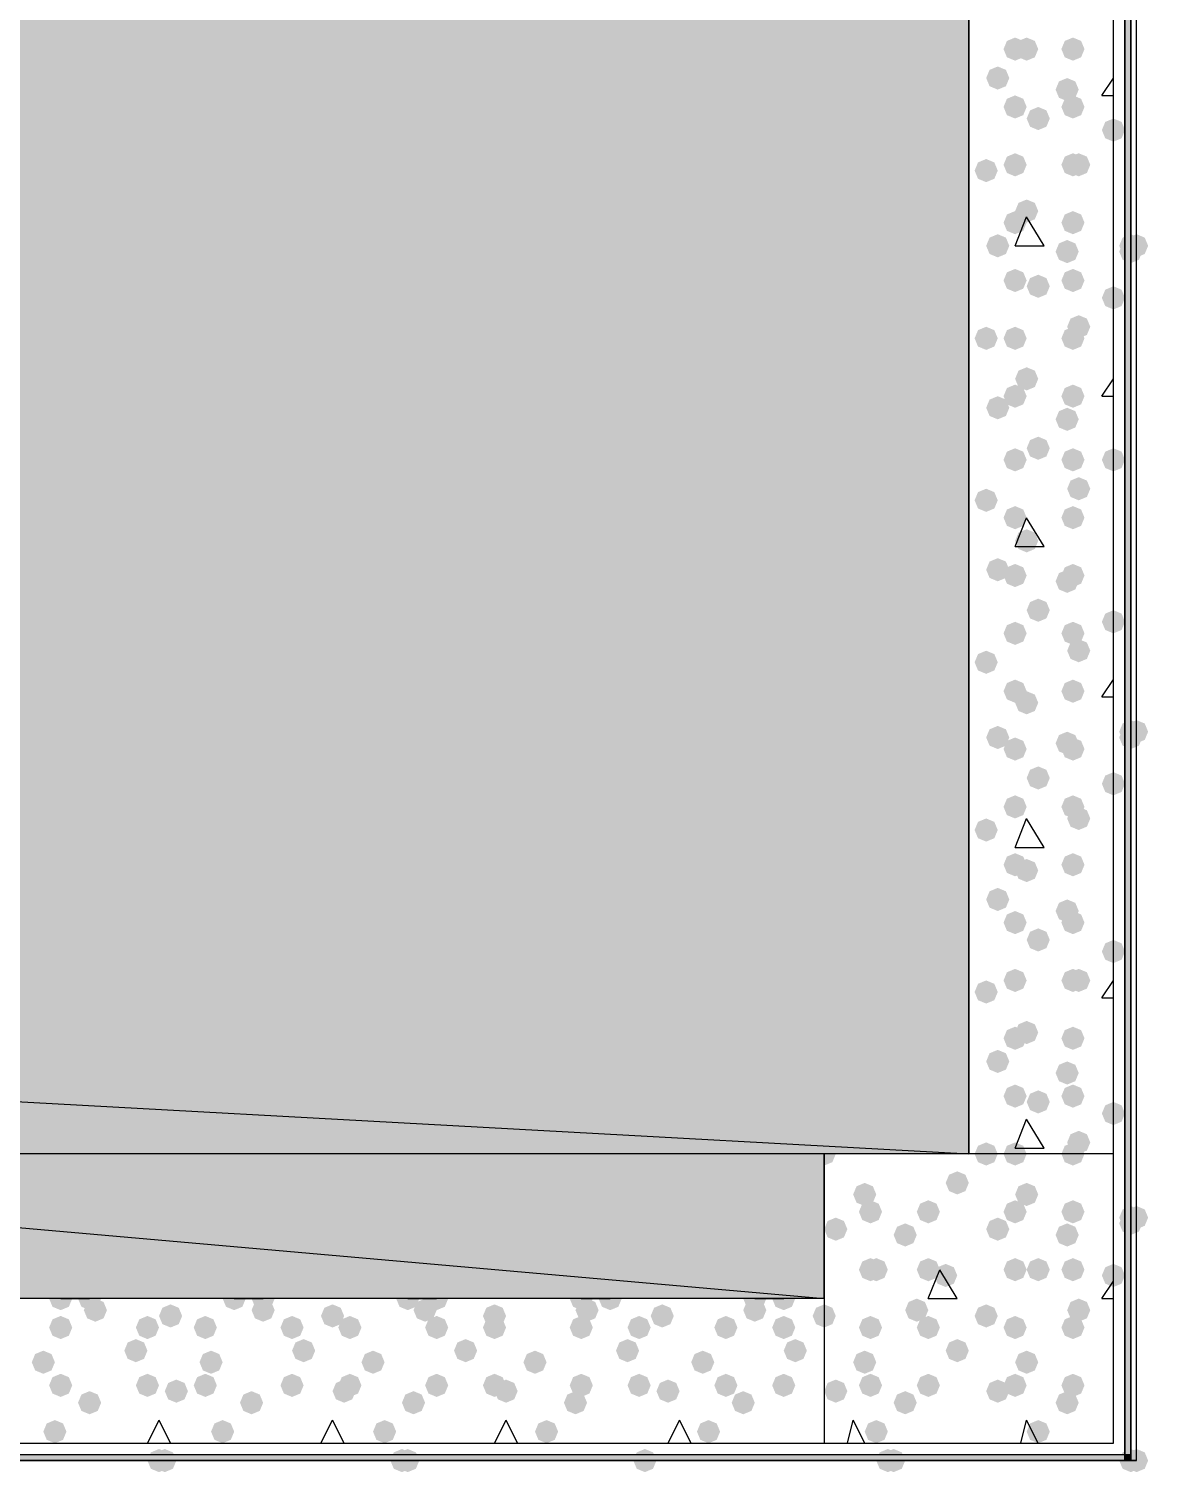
# Model space of a CAD drawing. Header units: millimetres. Extents: x 0 to 420, y 0 to 297.
# Drawn here: x 372.64 to 380.83, y 84.33 to 94.89 of the extents above; entities that cross this region are included whole.
import ezdxf

# ---------------------------------------------------------------- set-up
doc = ezdxf.new("R2010")
doc.units = ezdxf.units.MM
doc.layers.get('0').update_dxf_attribs({"linetype": 'CONTINUOUS'})

msp = doc.modelspace()

# ---------------------------------------------------------------- hatches: boundary and pattern name
at = {"true_color": 0x000007}
h = msp.add_hatch(color=0, dxfattribs=at)
h.paths.add_polyline_path([(380.703667, 228.049667), (380.661333, 228.049667), (380.703667, 84.455)], flags=0)
h.paths.add_polyline_path([(380.661333, 228.049667), (380.703667, 84.455), (380.661333, 84.455)], flags=0)
at = {"true_color": 0x000008}
h = msp.add_hatch(color=0, dxfattribs=at)
h.paths.add_polyline_path([(379.518333, 105.748667), (33.401, 105.748667), (379.518333, 86.656333)], flags=0)
h.paths.add_polyline_path([(33.401, 105.748667), (379.518333, 86.656333), (33.401, 86.656333)], flags=0)
for points in [[(379.941667, 94.742), (379.916796, 94.682204), (379.857, 94.657333), (379.797204, 94.682204), (379.772333, 94.742), (379.797204, 94.801796), (379.857, 94.826667), (379.916796, 94.801796)], [(380.026333, 94.742), (380.001463, 94.682204), (379.941667, 94.657333), (379.881871, 94.682204), (379.857, 94.742), (379.881871, 94.801796), (379.941667, 94.826667), (380.001462, 94.801796)], [(380.365, 94.742), (380.340129, 94.682204), (380.280333, 94.657333), (380.220537, 94.682204), (380.195667, 94.742), (380.220537, 94.801796), (380.280333, 94.826667), (380.340129, 94.801796)], [(379.814667, 94.530333), (379.789796, 94.470538), (379.73, 94.445667), (379.670204, 94.470538), (379.645333, 94.530333), (379.670204, 94.590129), (379.73, 94.615), (379.789796, 94.590129)], [(380.322667, 94.445667), (380.297796, 94.385871), (380.238, 94.361), (380.178204, 94.385871), (380.153333, 94.445667), (380.178204, 94.505462), (380.238, 94.530333), (380.297796, 94.505463)], [(379.941667, 94.318667), (379.916796, 94.258871), (379.857, 94.234), (379.797204, 94.258871), (379.772333, 94.318667), (379.797204, 94.378462), (379.857, 94.403333), (379.916796, 94.378463)], [(380.365, 94.318667), (380.340129, 94.258871), (380.280333, 94.234), (380.220537, 94.258871), (380.195667, 94.318667), (380.220537, 94.378462), (380.280333, 94.403333), (380.340129, 94.378463)], [(380.111, 94.234), (380.086129, 94.174204), (380.026333, 94.149333), (379.966537, 94.174204), (379.941667, 94.234), (379.966537, 94.293796), (380.026333, 94.318667), (380.086129, 94.293796)], [(380.661333, 94.149333), (380.636462, 94.089537), (380.576667, 94.064667), (380.516871, 94.089537), (380.492, 94.149333), (380.516871, 94.209129), (380.576667, 94.234), (380.636462, 94.209129)], [(379.73, 93.853), (379.705129, 93.793204), (379.645333, 93.768333), (379.585537, 93.793204), (379.560667, 93.853), (379.585537, 93.912796), (379.645333, 93.937667), (379.705129, 93.912796)], [(379.941667, 93.895333), (379.916796, 93.835538), (379.857, 93.810667), (379.797204, 93.835538), (379.772333, 93.895333), (379.797204, 93.955129), (379.857, 93.98), (379.916796, 93.955129)], [(380.365, 93.895333), (380.340129, 93.835538), (380.280333, 93.810667), (380.220537, 93.835538), (380.195667, 93.895333), (380.220537, 93.955129), (380.280333, 93.98), (380.340129, 93.955129)], [(380.407333, 93.895333), (380.382462, 93.835538), (380.322667, 93.810667), (380.262871, 93.835538), (380.238, 93.895333), (380.262871, 93.955129), (380.322667, 93.98), (380.382462, 93.955129)], [(380.026333, 93.556667), (380.001463, 93.496871), (379.941667, 93.472), (379.881871, 93.496871), (379.857, 93.556667), (379.881871, 93.616462), (379.941667, 93.641333), (380.001462, 93.616463)], [(379.941667, 93.472), (379.916796, 93.412204), (379.857, 93.387333), (379.797204, 93.412204), (379.772333, 93.472), (379.797204, 93.531796), (379.857, 93.556667), (379.916796, 93.531796)], [(380.365, 93.472), (380.340129, 93.412204), (380.280333, 93.387333), (380.220537, 93.412204), (380.195667, 93.472), (380.220537, 93.531796), (380.280333, 93.556667), (380.340129, 93.531796)], [(379.814667, 93.302667), (379.789796, 93.242871), (379.73, 93.218), (379.670204, 93.242871), (379.645333, 93.302667), (379.670204, 93.362462), (379.73, 93.387333), (379.789796, 93.362463)], [(380.322667, 93.260333), (380.297796, 93.200537), (380.238, 93.175667), (380.178204, 93.200537), (380.153333, 93.260333), (380.178204, 93.320129), (380.238, 93.345), (380.297796, 93.320129)], [(379.941667, 93.048667), (379.916796, 92.988871), (379.857, 92.964), (379.797204, 92.988871), (379.772333, 93.048667), (379.797204, 93.108462), (379.857, 93.133333), (379.916796, 93.108463)], [(380.111, 93.006333), (380.086129, 92.946537), (380.026333, 92.921667), (379.966537, 92.946537), (379.941667, 93.006333), (379.966537, 93.066129), (380.026333, 93.091), (380.086129, 93.066129)], [(380.365, 93.048667), (380.340129, 92.988871), (380.280333, 92.964), (380.220537, 92.988871), (380.195667, 93.048667), (380.220537, 93.108462), (380.280333, 93.133333), (380.340129, 93.108463)], [(380.661333, 92.921667), (380.636462, 92.861871), (380.576667, 92.837), (380.516871, 92.861871), (380.492, 92.921667), (380.516871, 92.981462), (380.576667, 93.006333), (380.636462, 92.981463)], [(380.407333, 92.71), (380.382462, 92.650204), (380.322667, 92.625333), (380.262871, 92.650204), (380.238, 92.71), (380.262871, 92.769796), (380.322667, 92.794667), (380.382462, 92.769796)], [(379.73, 92.625333), (379.705129, 92.565538), (379.645333, 92.540667), (379.585537, 92.565538), (379.560667, 92.625333), (379.585537, 92.685129), (379.645333, 92.71), (379.705129, 92.685129)], [(379.941667, 92.625333), (379.916796, 92.565538), (379.857, 92.540667), (379.797204, 92.565538), (379.772333, 92.625333), (379.797204, 92.685129), (379.857, 92.71), (379.916796, 92.685129)], [(380.365, 92.625333), (380.340129, 92.565538), (380.280333, 92.540667), (380.220537, 92.565538), (380.195667, 92.625333), (380.220537, 92.685129), (380.280333, 92.71), (380.340129, 92.685129)], [(380.026333, 92.329), (380.001463, 92.269204), (379.941667, 92.244333), (379.881871, 92.269204), (379.857, 92.329), (379.881871, 92.388796), (379.941667, 92.413667), (380.001462, 92.388796)], [(379.941667, 92.202), (379.916796, 92.142204), (379.857, 92.117333), (379.797204, 92.142204), (379.772333, 92.202), (379.797204, 92.261796), (379.857, 92.286667), (379.916796, 92.261796)], [(380.365, 92.202), (380.340129, 92.142204), (380.280333, 92.117333), (380.220537, 92.142204), (380.195667, 92.202), (380.220537, 92.261796), (380.280333, 92.286667), (380.340129, 92.261796)], [(379.814667, 92.117333), (379.789796, 92.057537), (379.73, 92.032667), (379.670204, 92.057537), (379.645333, 92.117333), (379.670204, 92.177129), (379.73, 92.202), (379.789796, 92.177129)], [(380.322667, 92.032667), (380.297796, 91.972871), (380.238, 91.948), (380.178204, 91.972871), (380.153333, 92.032667), (380.178204, 92.092462), (380.238, 92.117333), (380.297796, 92.092463)], [(380.111, 91.821), (380.086129, 91.761204), (380.026333, 91.736333), (379.966537, 91.761204), (379.941667, 91.821), (379.966537, 91.880796), (380.026333, 91.905667), (380.086129, 91.880796)], [(379.941667, 91.736333), (379.916796, 91.676537), (379.857, 91.651667), (379.797204, 91.676537), (379.772333, 91.736333), (379.797204, 91.796129), (379.857, 91.821), (379.916796, 91.796129)], [(380.365, 91.736333), (380.340129, 91.676537), (380.280333, 91.651667), (380.220537, 91.676537), (380.195667, 91.736333), (380.220537, 91.796129), (380.280333, 91.821), (380.340129, 91.796129)], [(380.661333, 91.736333), (380.636462, 91.676537), (380.576667, 91.651667), (380.516871, 91.676537), (380.492, 91.736333), (380.516871, 91.796129), (380.576667, 91.821), (380.636462, 91.796129)], [(380.407333, 91.524667), (380.382462, 91.464871), (380.322667, 91.44), (380.262871, 91.464871), (380.238, 91.524667), (380.262871, 91.584462), (380.322667, 91.609333), (380.382462, 91.584463)], [(379.73, 91.44), (379.705129, 91.380204), (379.645333, 91.355333), (379.585537, 91.380204), (379.560667, 91.44), (379.585537, 91.499796), (379.645333, 91.524667), (379.705129, 91.499796)], [(379.941667, 91.313), (379.916796, 91.253204), (379.857, 91.228333), (379.797204, 91.253204), (379.772333, 91.313), (379.797204, 91.372796), (379.857, 91.397667), (379.916796, 91.372796)], [(380.365, 91.313), (380.340129, 91.253204), (380.280333, 91.228333), (380.220537, 91.253204), (380.195667, 91.313), (380.220537, 91.372796), (380.280333, 91.397667), (380.340129, 91.372796)], [(380.026333, 91.143667), (380.001463, 91.083871), (379.941667, 91.059), (379.881871, 91.083871), (379.857, 91.143667), (379.881871, 91.203462), (379.941667, 91.228333), (380.001462, 91.203463)], [(379.814667, 90.932), (379.789796, 90.872204), (379.73, 90.847333), (379.670204, 90.872204), (379.645333, 90.932), (379.670204, 90.991796), (379.73, 91.016667), (379.789796, 90.991796)], [(379.941667, 90.889667), (379.916796, 90.829871), (379.857, 90.805), (379.797204, 90.829871), (379.772333, 90.889667), (379.797204, 90.949462), (379.857, 90.974333), (379.916796, 90.949463)], [(380.365, 90.889667), (380.340129, 90.829871), (380.280333, 90.805), (380.220537, 90.829871), (380.195667, 90.889667), (380.220537, 90.949462), (380.280333, 90.974333), (380.340129, 90.949463)], [(380.322667, 90.847333), (380.297796, 90.787537), (380.238, 90.762667), (380.178204, 90.787537), (380.153333, 90.847333), (380.178204, 90.907129), (380.238, 90.932), (380.297796, 90.907129)], [(380.111, 90.635667), (380.086129, 90.575871), (380.026333, 90.551), (379.966537, 90.575871), (379.941667, 90.635667), (379.966537, 90.695462), (380.026333, 90.720333), (380.086129, 90.695463)], [(380.661333, 90.551), (380.636462, 90.491204), (380.576667, 90.466333), (380.516871, 90.491204), (380.492, 90.551), (380.516871, 90.610796), (380.576667, 90.635667), (380.636462, 90.610796)], [(379.941667, 90.466333), (379.916796, 90.406537), (379.857, 90.381667), (379.797204, 90.406537), (379.772333, 90.466333), (379.797204, 90.526129), (379.857, 90.551), (379.916796, 90.526129)], [(380.365, 90.466333), (380.340129, 90.406537), (380.280333, 90.381667), (380.220537, 90.406537), (380.195667, 90.466333), (380.220537, 90.526129), (380.280333, 90.551), (380.340129, 90.526129)], [(380.407333, 90.339333), (380.382462, 90.279537), (380.322667, 90.254667), (380.262871, 90.279537), (380.238, 90.339333), (380.262871, 90.399129), (380.322667, 90.424), (380.382462, 90.399129)], [(379.73, 90.254667), (379.705129, 90.194871), (379.645333, 90.17), (379.585537, 90.194871), (379.560667, 90.254667), (379.585537, 90.314462), (379.645333, 90.339333), (379.705129, 90.314463)], [(379.941667, 90.043), (379.916796, 89.983204), (379.857, 89.958333), (379.797204, 89.983204), (379.772333, 90.043), (379.797204, 90.102796), (379.857, 90.127667), (379.916796, 90.102796)], [(380.365, 90.043), (380.340129, 89.983204), (380.280333, 89.958333), (380.220537, 89.983204), (380.195667, 90.043), (380.220537, 90.102796), (380.280333, 90.127667), (380.340129, 90.102796)], [(380.026333, 89.958333), (380.001463, 89.898538), (379.941667, 89.873667), (379.881871, 89.898538), (379.857, 89.958333), (379.881871, 90.018129), (379.941667, 90.043), (380.001462, 90.018129)], [(379.814667, 89.704333), (379.789796, 89.644537), (379.73, 89.619667), (379.670204, 89.644537), (379.645333, 89.704333), (379.670204, 89.764129), (379.73, 89.789), (379.789796, 89.764129)], [(379.941667, 89.619667), (379.916796, 89.559871), (379.857, 89.535), (379.797204, 89.559871), (379.772333, 89.619667), (379.797204, 89.679462), (379.857, 89.704333), (379.916796, 89.679463)], [(380.322667, 89.662), (380.297796, 89.602204), (380.238, 89.577333), (380.178204, 89.602204), (380.153333, 89.662), (380.178204, 89.721796), (380.238, 89.746667), (380.297796, 89.721796)], [(380.365, 89.619667), (380.340129, 89.559871), (380.280333, 89.535), (380.220537, 89.559871), (380.195667, 89.619667), (380.220537, 89.679462), (380.280333, 89.704333), (380.340129, 89.679463)], [(380.111, 89.408), (380.086129, 89.348204), (380.026333, 89.323333), (379.966537, 89.348204), (379.941667, 89.408), (379.966537, 89.467796), (380.026333, 89.492667), (380.086129, 89.467796)], [(380.661333, 89.365667), (380.636462, 89.305871), (380.576667, 89.281), (380.516871, 89.305871), (380.492, 89.365667), (380.516871, 89.425462), (380.576667, 89.450333), (380.636462, 89.425463)], [(379.941667, 89.196333), (379.916796, 89.136537), (379.857, 89.111667), (379.797204, 89.136537), (379.772333, 89.196333), (379.797204, 89.256129), (379.857, 89.281), (379.916796, 89.256129)], [(380.365, 89.196333), (380.340129, 89.136537), (380.280333, 89.111667), (380.220537, 89.136537), (380.195667, 89.196333), (380.220537, 89.256129), (380.280333, 89.281), (380.340129, 89.256129)], [(380.407333, 89.111667), (380.382462, 89.051871), (380.322667, 89.027), (380.262871, 89.051871), (380.238, 89.111667), (380.262871, 89.171462), (380.322667, 89.196333), (380.382462, 89.171463)], [(379.73, 89.027), (379.705129, 88.967204), (379.645333, 88.942333), (379.585537, 88.967204), (379.560667, 89.027), (379.585537, 89.086796), (379.645333, 89.111667), (379.705129, 89.086796)], [(379.941667, 88.773), (379.916796, 88.713204), (379.857, 88.688333), (379.797204, 88.713204), (379.772333, 88.773), (379.797204, 88.832796), (379.857, 88.857667), (379.916796, 88.832796)], [(380.365, 88.773), (380.340129, 88.713204), (380.280333, 88.688333), (380.220537, 88.713204), (380.195667, 88.773), (380.220537, 88.832796), (380.280333, 88.857667), (380.340129, 88.832796)], [(380.026333, 88.730667), (380.001463, 88.670871), (379.941667, 88.646), (379.881871, 88.670871), (379.857, 88.730667), (379.881871, 88.790462), (379.941667, 88.815333), (380.001462, 88.790463)], [(379.814667, 88.519), (379.789796, 88.459204), (379.73, 88.434333), (379.670204, 88.459204), (379.645333, 88.519), (379.670204, 88.578796), (379.73, 88.603667), (379.789796, 88.578796)], [(380.322667, 88.434333), (380.297796, 88.374537), (380.238, 88.349667), (380.178204, 88.374537), (380.153333, 88.434333), (380.178204, 88.494129), (380.238, 88.519), (380.297796, 88.494129)], [(379.941667, 88.349667), (379.916796, 88.289871), (379.857, 88.265), (379.797204, 88.289871), (379.772333, 88.349667), (379.797204, 88.409462), (379.857, 88.434333), (379.916796, 88.409463)], [(380.365, 88.349667), (380.340129, 88.289871), (380.280333, 88.265), (380.220537, 88.289871), (380.195667, 88.349667), (380.220537, 88.409462), (380.280333, 88.434333), (380.340129, 88.409463)], [(380.111, 88.222667), (380.086129, 88.162871), (380.026333, 88.138), (379.966537, 88.162871), (379.941667, 88.222667), (379.966537, 88.282462), (380.026333, 88.307333), (380.086129, 88.282463)], [(380.661333, 88.138), (380.636462, 88.078204), (380.576667, 88.053333), (380.516871, 88.078204), (380.492, 88.138), (380.516871, 88.197796), (380.576667, 88.222667), (380.636462, 88.197796)], [(379.941667, 87.926333), (379.916796, 87.866537), (379.857, 87.841667), (379.797204, 87.866537), (379.772333, 87.926333), (379.797204, 87.986129), (379.857, 88.011), (379.916796, 87.986129)], [(380.365, 87.926333), (380.340129, 87.866537), (380.280333, 87.841667), (380.220537, 87.866537), (380.195667, 87.926333), (380.220537, 87.986129), (380.280333, 88.011), (380.340129, 87.986129)], [(380.407333, 87.926333), (380.382462, 87.866537), (380.322667, 87.841667), (380.262871, 87.866537), (380.238, 87.926333), (380.262871, 87.986129), (380.322667, 88.011), (380.382462, 87.986129)], [(379.73, 87.841667), (379.705129, 87.781871), (379.645333, 87.757), (379.585537, 87.781871), (379.560667, 87.841667), (379.585537, 87.901462), (379.645333, 87.926333), (379.705129, 87.901463)], [(379.941667, 87.503), (379.916796, 87.443204), (379.857, 87.418333), (379.797204, 87.443204), (379.772333, 87.503), (379.797204, 87.562796), (379.857, 87.587667), (379.916796, 87.562796)], [(380.026333, 87.545333), (380.001463, 87.485538), (379.941667, 87.460667), (379.881871, 87.485538), (379.857, 87.545333), (379.881871, 87.605129), (379.941667, 87.63), (380.001462, 87.605129)], [(380.365, 87.503), (380.340129, 87.443204), (380.280333, 87.418333), (380.220537, 87.443204), (380.195667, 87.503), (380.220537, 87.562796), (380.280333, 87.587667), (380.340129, 87.562796)], [(379.814667, 87.333667), (379.789796, 87.273871), (379.73, 87.249), (379.670204, 87.273871), (379.645333, 87.333667), (379.670204, 87.393462), (379.73, 87.418333), (379.789796, 87.393463)], [(380.322667, 87.249), (380.297796, 87.189204), (380.238, 87.164333), (380.178204, 87.189204), (380.153333, 87.249), (380.178204, 87.308796), (380.238, 87.333667), (380.297796, 87.308796)], [(379.941667, 87.079667), (379.916796, 87.019871), (379.857, 86.995), (379.797204, 87.019871), (379.772333, 87.079667), (379.797204, 87.139462), (379.857, 87.164333), (379.916796, 87.139463)], [(380.365, 87.079667), (380.340129, 87.019871), (380.280333, 86.995), (380.220537, 87.019871), (380.195667, 87.079667), (380.220537, 87.139462), (380.280333, 87.164333), (380.340129, 87.139463)], [(380.111, 87.037333), (380.086129, 86.977537), (380.026333, 86.952667), (379.966537, 86.977537), (379.941667, 87.037333), (379.966537, 87.097129), (380.026333, 87.122), (380.086129, 87.097129)], [(380.661333, 86.952667), (380.636462, 86.892871), (380.576667, 86.868), (380.516871, 86.892871), (380.492, 86.952667), (380.516871, 87.012462), (380.576667, 87.037333), (380.636462, 87.012463)], [(380.407333, 86.741), (380.382462, 86.681204), (380.322667, 86.656333), (380.262871, 86.681204), (380.238, 86.741), (380.262871, 86.800796), (380.322667, 86.825667), (380.382462, 86.800796)], [(379.941667, 86.656333), (379.916796, 86.596537), (379.857, 86.571667), (379.797204, 86.596537), (379.772333, 86.656333), (379.797204, 86.716129), (379.857, 86.741), (379.916796, 86.716129)], [(380.365, 86.656333), (380.340129, 86.596537), (380.280333, 86.571667), (380.220537, 86.596537), (380.195667, 86.656333), (380.220537, 86.716129), (380.280333, 86.741), (380.340129, 86.716129)], [(372.956667, 85.598), (372.931796, 85.538204), (372.872, 85.513333), (372.812204, 85.538204), (372.787333, 85.598), (372.812204, 85.657796), (372.872, 85.682667), (372.931796, 85.657796)], [(373.168333, 85.598), (373.143462, 85.538204), (373.083667, 85.513333), (373.023871, 85.538204), (372.999, 85.598), (373.023871, 85.657796), (373.083667, 85.682667), (373.143462, 85.657796)], [(374.226667, 85.598), (374.201796, 85.538204), (374.142, 85.513333), (374.082204, 85.538204), (374.057333, 85.598), (374.082204, 85.657796), (374.142, 85.682667), (374.201796, 85.657796)], [(374.438333, 85.598), (374.413462, 85.538204), (374.353667, 85.513333), (374.293871, 85.538204), (374.269, 85.598), (374.293871, 85.657796), (374.353667, 85.682667), (374.413462, 85.657796)], [(375.496667, 85.598), (375.471796, 85.538204), (375.412, 85.513333), (375.352204, 85.538204), (375.327333, 85.598), (375.352204, 85.657796), (375.412, 85.682667), (375.471796, 85.657796)], [(375.708333, 85.598), (375.683463, 85.538204), (375.623667, 85.513333), (375.563871, 85.538204), (375.539, 85.598), (375.563871, 85.657796), (375.623667, 85.682667), (375.683462, 85.657796)], [(376.766667, 85.598), (376.741796, 85.538204), (376.682, 85.513333), (376.622204, 85.538204), (376.597333, 85.598), (376.622204, 85.657796), (376.682, 85.682667), (376.741796, 85.657796)], [(376.978333, 85.598), (376.953463, 85.538204), (376.893667, 85.513333), (376.833871, 85.538204), (376.809, 85.598), (376.833871, 85.657796), (376.893667, 85.682667), (376.953462, 85.657796)], [(378.036667, 85.598), (378.011796, 85.538204), (377.952, 85.513333), (377.892204, 85.538204), (377.867333, 85.598), (377.892204, 85.657796), (377.952, 85.682667), (378.011796, 85.657796)], [(378.248333, 85.598), (378.223462, 85.538204), (378.163667, 85.513333), (378.103871, 85.538204), (378.079, 85.598), (378.103871, 85.657796), (378.163667, 85.682667), (378.223462, 85.657796)], [(373.210667, 85.513333), (373.185796, 85.453537), (373.126, 85.428667), (373.066204, 85.453537), (373.041333, 85.513333), (373.066204, 85.573129), (373.126, 85.598), (373.185796, 85.573129)], [(373.761, 85.471), (373.736129, 85.411204), (373.676333, 85.386333), (373.616537, 85.411204), (373.591667, 85.471), (373.616537, 85.530796), (373.676333, 85.555667), (373.736129, 85.530796)], [(374.438333, 85.513333), (374.413462, 85.453537), (374.353667, 85.428667), (374.293871, 85.453537), (374.269, 85.513333), (374.293871, 85.573129), (374.353667, 85.598), (374.413462, 85.573129)], [(374.946333, 85.471), (374.921462, 85.411204), (374.861667, 85.386333), (374.801871, 85.411204), (374.777, 85.471), (374.801871, 85.530796), (374.861667, 85.555667), (374.921462, 85.530796)], [(375.623667, 85.513333), (375.598796, 85.453537), (375.539, 85.428667), (375.479204, 85.453537), (375.454333, 85.513333), (375.479204, 85.573129), (375.539, 85.598), (375.598796, 85.573129)], [(376.131667, 85.471), (376.106796, 85.411204), (376.047, 85.386333), (375.987204, 85.411204), (375.962333, 85.471), (375.987204, 85.530796), (376.047, 85.555667), (376.106796, 85.530796)], [(376.809, 85.513333), (376.784129, 85.453537), (376.724333, 85.428667), (376.664537, 85.453537), (376.639667, 85.513333), (376.664537, 85.573129), (376.724333, 85.598), (376.784129, 85.573129)], [(377.359333, 85.471), (377.334462, 85.411204), (377.274667, 85.386333), (377.214871, 85.411204), (377.19, 85.471), (377.214871, 85.530796), (377.274667, 85.555667), (377.334462, 85.530796)], [(378.036667, 85.513333), (378.011796, 85.453537), (377.952, 85.428667), (377.892204, 85.453537), (377.867333, 85.513333), (377.892204, 85.573129), (377.952, 85.598), (378.011796, 85.573129)], [(372.956667, 85.386333), (372.931796, 85.326537), (372.872, 85.301667), (372.812204, 85.326537), (372.787333, 85.386333), (372.812204, 85.446129), (372.872, 85.471), (372.931796, 85.446129)], [(373.591667, 85.386333), (373.566796, 85.326537), (373.507, 85.301667), (373.447204, 85.326537), (373.422333, 85.386333), (373.447204, 85.446129), (373.507, 85.471), (373.566796, 85.446129)], [(374.015, 85.386333), (373.990129, 85.326537), (373.930333, 85.301667), (373.870538, 85.326537), (373.845667, 85.386333), (373.870537, 85.446129), (373.930333, 85.471), (373.990129, 85.446129)], [(374.65, 85.386333), (374.625129, 85.326537), (374.565333, 85.301667), (374.505538, 85.326537), (374.480667, 85.386333), (374.505537, 85.446129), (374.565333, 85.471), (374.625129, 85.446129)], [(375.073333, 85.386333), (375.048463, 85.326537), (374.988667, 85.301667), (374.928871, 85.326537), (374.904, 85.386333), (374.928871, 85.446129), (374.988667, 85.471), (375.048462, 85.446129)], [(375.708333, 85.386333), (375.683463, 85.326537), (375.623667, 85.301667), (375.563871, 85.326537), (375.539, 85.386333), (375.563871, 85.446129), (375.623667, 85.471), (375.683462, 85.446129)], [(376.131667, 85.386333), (376.106796, 85.326537), (376.047, 85.301667), (375.987204, 85.326537), (375.962333, 85.386333), (375.987204, 85.446129), (376.047, 85.471), (376.106796, 85.446129)], [(376.766667, 85.386333), (376.741796, 85.326537), (376.682, 85.301667), (376.622204, 85.326537), (376.597333, 85.386333), (376.622204, 85.446129), (376.682, 85.471), (376.741796, 85.446129)], [(377.19, 85.386333), (377.165129, 85.326537), (377.105333, 85.301667), (377.045538, 85.326537), (377.020667, 85.386333), (377.045537, 85.446129), (377.105333, 85.471), (377.165129, 85.446129)], [(377.825, 85.386333), (377.800129, 85.326537), (377.740333, 85.301667), (377.680538, 85.326537), (377.655667, 85.386333), (377.680537, 85.446129), (377.740333, 85.471), (377.800129, 85.446129)], [(378.248333, 85.386333), (378.223462, 85.326537), (378.163667, 85.301667), (378.103871, 85.326537), (378.079, 85.386333), (378.103871, 85.446129), (378.163667, 85.471), (378.223462, 85.446129)], [(373.507, 85.217), (373.482129, 85.157204), (373.422333, 85.132333), (373.362538, 85.157204), (373.337667, 85.217), (373.362537, 85.276796), (373.422333, 85.301667), (373.482129, 85.276796)], [(374.734667, 85.217), (374.709796, 85.157204), (374.65, 85.132333), (374.590204, 85.157204), (374.565333, 85.217), (374.590204, 85.276796), (374.65, 85.301667), (374.709796, 85.276796)], [(375.92, 85.217), (375.895129, 85.157204), (375.835333, 85.132333), (375.775538, 85.157204), (375.750667, 85.217), (375.775537, 85.276796), (375.835333, 85.301667), (375.895129, 85.276796)], [(377.105333, 85.217), (377.080462, 85.157204), (377.020667, 85.132333), (376.960871, 85.157204), (376.936, 85.217), (376.960871, 85.276796), (377.020667, 85.301667), (377.080462, 85.276796)], [(378.333, 85.217), (378.308129, 85.157204), (378.248333, 85.132333), (378.188538, 85.157204), (378.163667, 85.217), (378.188537, 85.276796), (378.248333, 85.301667), (378.308129, 85.276796)], [(372.829667, 85.132333), (372.804796, 85.072538), (372.745, 85.047667), (372.685204, 85.072538), (372.660333, 85.132333), (372.685204, 85.192129), (372.745, 85.217), (372.804796, 85.192129)], [(374.057333, 85.132333), (374.032462, 85.072538), (373.972667, 85.047667), (373.912871, 85.072538), (373.888, 85.132333), (373.912871, 85.192129), (373.972667, 85.217), (374.032462, 85.192129)], [(375.242667, 85.132333), (375.217796, 85.072538), (375.158, 85.047667), (375.098204, 85.072538), (375.073333, 85.132333), (375.098204, 85.192129), (375.158, 85.217), (375.217796, 85.192129)], [(376.428, 85.132333), (376.403129, 85.072538), (376.343333, 85.047667), (376.283537, 85.072538), (376.258667, 85.132333), (376.283537, 85.192129), (376.343333, 85.217), (376.403129, 85.192129)], [(377.655667, 85.132333), (377.630796, 85.072538), (377.571, 85.047667), (377.511204, 85.072538), (377.486333, 85.132333), (377.511204, 85.192129), (377.571, 85.217), (377.630796, 85.192129)], [(372.956667, 84.963), (372.931796, 84.903204), (372.872, 84.878333), (372.812204, 84.903204), (372.787333, 84.963), (372.812204, 85.022796), (372.872, 85.047667), (372.931796, 85.022796)], [(373.591667, 84.963), (373.566796, 84.903204), (373.507, 84.878333), (373.447204, 84.903204), (373.422333, 84.963), (373.447204, 85.022796), (373.507, 85.047667), (373.566796, 85.022796)], [(374.015, 84.963), (373.990129, 84.903204), (373.930333, 84.878333), (373.870538, 84.903204), (373.845667, 84.963), (373.870537, 85.022796), (373.930333, 85.047667), (373.990129, 85.022796)], [(374.65, 84.963), (374.625129, 84.903204), (374.565333, 84.878333), (374.505538, 84.903204), (374.480667, 84.963), (374.505537, 85.022796), (374.565333, 85.047667), (374.625129, 85.022796)], [(375.073333, 84.963), (375.048463, 84.903204), (374.988667, 84.878333), (374.928871, 84.903204), (374.904, 84.963), (374.928871, 85.022796), (374.988667, 85.047667), (375.048462, 85.022796)], [(375.708333, 84.963), (375.683463, 84.903204), (375.623667, 84.878333), (375.563871, 84.903204), (375.539, 84.963), (375.563871, 85.022796), (375.623667, 85.047667), (375.683462, 85.022796)], [(376.131667, 84.963), (376.106796, 84.903204), (376.047, 84.878333), (375.987204, 84.903204), (375.962333, 84.963), (375.987204, 85.022796), (376.047, 85.047667), (376.106796, 85.022796)], [(376.766667, 84.963), (376.741796, 84.903204), (376.682, 84.878333), (376.622204, 84.903204), (376.597333, 84.963), (376.622204, 85.022796), (376.682, 85.047667), (376.741796, 85.022796)], [(377.19, 84.963), (377.165129, 84.903204), (377.105333, 84.878333), (377.045538, 84.903204), (377.020667, 84.963), (377.045537, 85.022796), (377.105333, 85.047667), (377.165129, 85.022796)], [(377.825, 84.963), (377.800129, 84.903204), (377.740333, 84.878333), (377.680538, 84.903204), (377.655667, 84.963), (377.680537, 85.022796), (377.740333, 85.047667), (377.800129, 85.022796)], [(378.248333, 84.963), (378.223462, 84.903204), (378.163667, 84.878333), (378.103871, 84.903204), (378.079, 84.963), (378.103871, 85.022796), (378.163667, 85.047667), (378.223462, 85.022796)], [(373.168333, 84.836), (373.143462, 84.776204), (373.083667, 84.751333), (373.023871, 84.776204), (372.999, 84.836), (373.023871, 84.895796), (373.083667, 84.920667), (373.143462, 84.895796)], [(373.803333, 84.920667), (373.778462, 84.860871), (373.718667, 84.836), (373.658871, 84.860871), (373.634, 84.920667), (373.658871, 84.980462), (373.718667, 85.005333), (373.778462, 84.980463)], [(374.353667, 84.836), (374.328796, 84.776204), (374.269, 84.751333), (374.209204, 84.776204), (374.184333, 84.836), (374.209204, 84.895796), (374.269, 84.920667), (374.328796, 84.895796)], [(375.031, 84.920667), (375.006129, 84.860871), (374.946333, 84.836), (374.886537, 84.860871), (374.861667, 84.920667), (374.886537, 84.980462), (374.946333, 85.005333), (375.006129, 84.980463)], [(375.539, 84.836), (375.514129, 84.776204), (375.454333, 84.751333), (375.394537, 84.776204), (375.369667, 84.836), (375.394537, 84.895796), (375.454333, 84.920667), (375.514129, 84.895796)], [(376.216333, 84.920667), (376.191462, 84.860871), (376.131667, 84.836), (376.071871, 84.860871), (376.047, 84.920667), (376.071871, 84.980462), (376.131667, 85.005333), (376.191462, 84.980463)], [(376.724333, 84.836), (376.699462, 84.776204), (376.639667, 84.751333), (376.579871, 84.776204), (376.555, 84.836), (376.579871, 84.895796), (376.639667, 84.920667), (376.699462, 84.895796)], [(377.401667, 84.920667), (377.376796, 84.860871), (377.317, 84.836), (377.257204, 84.860871), (377.232333, 84.920667), (377.257204, 84.980462), (377.317, 85.005333), (377.376796, 84.980463)], [(377.952, 84.836), (377.927129, 84.776204), (377.867333, 84.751333), (377.807538, 84.776204), (377.782667, 84.836), (377.807537, 84.895796), (377.867333, 84.920667), (377.927129, 84.895796)], [(372.914333, 84.624333), (372.889462, 84.564537), (372.829667, 84.539667), (372.769871, 84.564537), (372.745, 84.624333), (372.769871, 84.684129), (372.829667, 84.709), (372.889462, 84.684129)], [(374.142, 84.624333), (374.117129, 84.564537), (374.057333, 84.539667), (373.997538, 84.564537), (373.972667, 84.624333), (373.997537, 84.684129), (374.057333, 84.709), (374.117129, 84.684129)], [(375.327333, 84.624333), (375.302462, 84.564537), (375.242667, 84.539667), (375.182871, 84.564537), (375.158, 84.624333), (375.182871, 84.684129), (375.242667, 84.709), (375.302462, 84.684129)], [(376.512667, 84.624333), (376.487796, 84.564537), (376.428, 84.539667), (376.368204, 84.564537), (376.343333, 84.624333), (376.368204, 84.684129), (376.428, 84.709), (376.487796, 84.684129)], [(377.698, 84.624333), (377.673129, 84.564537), (377.613333, 84.539667), (377.553537, 84.564537), (377.528667, 84.624333), (377.553537, 84.684129), (377.613333, 84.709), (377.673129, 84.684129)]]:
    msp.add_hatch(color=0, dxfattribs=at).paths.add_polyline_path(points, flags=0)
at = {"true_color": 0x0000fe}
for points in [[(380.788333, 93.302667), (380.763462, 93.242871), (380.703667, 93.218), (380.643871, 93.242871), (380.619, 93.302667), (380.643871, 93.362462), (380.703667, 93.387333), (380.763462, 93.362463)], [(380.788333, 93.302667), (380.763462, 93.242871), (380.703667, 93.218), (380.643871, 93.242871), (380.619, 93.302667), (380.643871, 93.362462), (380.703667, 93.387333), (380.763462, 93.362463)], [(380.830667, 93.302667), (380.805796, 93.242871), (380.746, 93.218), (380.686204, 93.242871), (380.661333, 93.302667), (380.686204, 93.362462), (380.746, 93.387333), (380.805796, 93.362463)], [(380.788333, 93.260333), (380.763462, 93.200537), (380.703667, 93.175667), (380.643871, 93.200537), (380.619, 93.260333), (380.643871, 93.320129), (380.703667, 93.345), (380.763462, 93.320129)], [(380.788333, 89.746667), (380.763462, 89.686871), (380.703667, 89.662), (380.643871, 89.686871), (380.619, 89.746667), (380.643871, 89.806462), (380.703667, 89.831333), (380.763462, 89.806463)], [(380.788333, 89.746667), (380.763462, 89.686871), (380.703667, 89.662), (380.643871, 89.686871), (380.619, 89.746667), (380.643871, 89.806462), (380.703667, 89.831333), (380.763462, 89.806463)], [(380.788333, 89.704333), (380.763462, 89.644537), (380.703667, 89.619667), (380.643871, 89.644537), (380.619, 89.704333), (380.643871, 89.764129), (380.703667, 89.789), (380.763462, 89.764129)], [(380.830667, 89.746667), (380.805796, 89.686871), (380.746, 89.662), (380.686204, 89.686871), (380.661333, 89.746667), (380.686204, 89.806462), (380.746, 89.831333), (380.805796, 89.806463)], [(380.788333, 86.190667), (380.763462, 86.130871), (380.703667, 86.106), (380.643871, 86.130871), (380.619, 86.190667), (380.643871, 86.250462), (380.703667, 86.275333), (380.763462, 86.250463)], [(380.788333, 86.148333), (380.763462, 86.088538), (380.703667, 86.063667), (380.643871, 86.088538), (380.619, 86.148333), (380.643871, 86.208129), (380.703667, 86.233), (380.763462, 86.208129)], [(380.830667, 86.190667), (380.805796, 86.130871), (380.746, 86.106), (380.686204, 86.130871), (380.661333, 86.190667), (380.686204, 86.250462), (380.746, 86.275333), (380.805796, 86.250463)], [(373.676333, 84.412667), (373.651462, 84.352871), (373.591667, 84.328), (373.531871, 84.352871), (373.507, 84.412667), (373.531871, 84.472462), (373.591667, 84.497333), (373.651462, 84.472463)], [(373.718667, 84.412667), (373.693796, 84.352871), (373.634, 84.328), (373.574204, 84.352871), (373.549333, 84.412667), (373.574204, 84.472462), (373.634, 84.497333), (373.693796, 84.472463)], [(375.454333, 84.412667), (375.429463, 84.352871), (375.369667, 84.328), (375.309871, 84.352871), (375.285, 84.412667), (375.309871, 84.472462), (375.369667, 84.497333), (375.429462, 84.472463)], [(375.496667, 84.412667), (375.471796, 84.352871), (375.412, 84.328), (375.352204, 84.352871), (375.327333, 84.412667), (375.352204, 84.472462), (375.412, 84.497333), (375.471796, 84.472463)], [(377.232333, 84.412667), (377.207462, 84.352871), (377.147667, 84.328), (377.087871, 84.352871), (377.063, 84.412667), (377.087871, 84.472462), (377.147667, 84.497333), (377.207462, 84.472463)], [(377.232333, 84.412667), (377.207462, 84.352871), (377.147667, 84.328), (377.087871, 84.352871), (377.063, 84.412667), (377.087871, 84.472462), (377.147667, 84.497333), (377.207462, 84.472463)], [(379.010333, 84.412667), (378.985463, 84.352871), (378.925667, 84.328), (378.865871, 84.352871), (378.841, 84.412667), (378.865871, 84.472462), (378.925667, 84.497333), (378.985462, 84.472463)], [(379.052667, 84.412667), (379.027796, 84.352871), (378.968, 84.328), (378.908204, 84.352871), (378.883333, 84.412667), (378.908204, 84.472462), (378.968, 84.497333), (379.027796, 84.472463)], [(380.788333, 84.412667), (380.763462, 84.352871), (380.703667, 84.328), (380.643871, 84.352871), (380.619, 84.412667), (380.643871, 84.472462), (380.703667, 84.497333), (380.763462, 84.472463)], [(380.788333, 84.412667), (380.763462, 84.352871), (380.703667, 84.328), (380.643871, 84.352871), (380.619, 84.412667), (380.643871, 84.472462), (380.703667, 84.497333), (380.763462, 84.472463)], [(380.788333, 84.412667), (380.763462, 84.352871), (380.703667, 84.328), (380.643871, 84.352871), (380.619, 84.412667), (380.643871, 84.472462), (380.703667, 84.497333), (380.763462, 84.472463)], [(380.788333, 84.412667), (380.763462, 84.352871), (380.703667, 84.328), (380.643871, 84.352871), (380.619, 84.412667), (380.643871, 84.472462), (380.703667, 84.497333), (380.763462, 84.472463)], [(380.788333, 84.412667), (380.763462, 84.352871), (380.703667, 84.328), (380.643871, 84.352871), (380.619, 84.412667), (380.643871, 84.472462), (380.703667, 84.497333), (380.763462, 84.472463)], [(380.788333, 84.412667), (380.763462, 84.352871), (380.703667, 84.328), (380.643871, 84.352871), (380.619, 84.412667), (380.643871, 84.472462), (380.703667, 84.497333), (380.763462, 84.472463)], [(380.788333, 84.412667), (380.763462, 84.352871), (380.703667, 84.328), (380.643871, 84.352871), (380.619, 84.412667), (380.643871, 84.472462), (380.703667, 84.497333), (380.763462, 84.472463)], [(380.830667, 84.412667), (380.805796, 84.352871), (380.746, 84.328), (380.686204, 84.352871), (380.661333, 84.412667), (380.686204, 84.472462), (380.746, 84.497333), (380.805796, 84.472463)], [(380.830667, 84.412667), (380.805796, 84.352871), (380.746, 84.328), (380.686204, 84.352871), (380.661333, 84.412667), (380.686204, 84.472462), (380.746, 84.497333), (380.805796, 84.472463)]]:
    msp.add_hatch(color=0, dxfattribs=at).paths.add_polyline_path(points, flags=0)
at = {"true_color": 0x000007}
for points in [[(378.544667, 86.656333), (378.519796, 86.596537), (378.46, 86.571667), (378.400204, 86.596537), (378.375333, 86.656333), (378.400204, 86.716129), (378.46, 86.741), (378.519796, 86.716129)], [(379.73, 86.656333), (379.705129, 86.596537), (379.645333, 86.571667), (379.585537, 86.596537), (379.560667, 86.656333), (379.585537, 86.716129), (379.645333, 86.741), (379.705129, 86.716129)], [(379.518333, 86.444667), (379.493462, 86.384871), (379.433667, 86.36), (379.373871, 86.384871), (379.349, 86.444667), (379.373871, 86.504462), (379.433667, 86.529333), (379.493462, 86.504463)], [(378.841, 86.36), (378.816129, 86.300204), (378.756333, 86.275333), (378.696537, 86.300204), (378.671667, 86.36), (378.696537, 86.419796), (378.756333, 86.444667), (378.816129, 86.419796)], [(380.026333, 86.36), (380.001463, 86.300204), (379.941667, 86.275333), (379.881871, 86.300204), (379.857, 86.36), (379.881871, 86.419796), (379.941667, 86.444667), (380.001462, 86.419796)], [(378.883333, 86.233), (378.858462, 86.173204), (378.798667, 86.148333), (378.738871, 86.173204), (378.714, 86.233), (378.738871, 86.292796), (378.798667, 86.317667), (378.858462, 86.292796)], [(379.306667, 86.233), (379.281796, 86.173204), (379.222, 86.148333), (379.162204, 86.173204), (379.137333, 86.233), (379.162204, 86.292796), (379.222, 86.317667), (379.281796, 86.292796)], [(379.941667, 86.233), (379.916796, 86.173204), (379.857, 86.148333), (379.797204, 86.173204), (379.772333, 86.233), (379.797204, 86.292796), (379.857, 86.317667), (379.916796, 86.292796)], [(380.365, 86.233), (380.340129, 86.173204), (380.280333, 86.148333), (380.220537, 86.173204), (380.195667, 86.233), (380.220537, 86.292796), (380.280333, 86.317667), (380.340129, 86.292796)], [(378.629333, 86.106), (378.604462, 86.046204), (378.544667, 86.021333), (378.484871, 86.046204), (378.46, 86.106), (378.484871, 86.165796), (378.544667, 86.190667), (378.604462, 86.165796)], [(379.814667, 86.106), (379.789796, 86.046204), (379.73, 86.021333), (379.670204, 86.046204), (379.645333, 86.106), (379.670204, 86.165796), (379.73, 86.190667), (379.789796, 86.165796)], [(379.137333, 86.063667), (379.112462, 86.003871), (379.052667, 85.979), (378.992871, 86.003871), (378.968, 86.063667), (378.992871, 86.123462), (379.052667, 86.148333), (379.112462, 86.123463)], [(380.322667, 86.063667), (380.297796, 86.003871), (380.238, 85.979), (380.178204, 86.003871), (380.153333, 86.063667), (380.178204, 86.123462), (380.238, 86.148333), (380.297796, 86.123463)], [(378.883333, 85.809667), (378.858462, 85.749871), (378.798667, 85.725), (378.738871, 85.749871), (378.714, 85.809667), (378.738871, 85.869462), (378.798667, 85.894333), (378.858462, 85.869463)], [(378.925667, 85.809667), (378.900796, 85.749871), (378.841, 85.725), (378.781204, 85.749871), (378.756333, 85.809667), (378.781204, 85.869462), (378.841, 85.894333), (378.900796, 85.869463)], [(379.306667, 85.809667), (379.281796, 85.749871), (379.222, 85.725), (379.162204, 85.749871), (379.137333, 85.809667), (379.162204, 85.869462), (379.222, 85.894333), (379.281796, 85.869463)], [(379.941667, 85.809667), (379.916796, 85.749871), (379.857, 85.725), (379.797204, 85.749871), (379.772333, 85.809667), (379.797204, 85.869462), (379.857, 85.894333), (379.916796, 85.869463)], [(380.111, 85.809667), (380.086129, 85.749871), (380.026333, 85.725), (379.966537, 85.749871), (379.941667, 85.809667), (379.966537, 85.869462), (380.026333, 85.894333), (380.086129, 85.869463)], [(380.365, 85.809667), (380.340129, 85.749871), (380.280333, 85.725), (380.220537, 85.749871), (380.195667, 85.809667), (380.220537, 85.869462), (380.280333, 85.894333), (380.340129, 85.869463)], [(379.433667, 85.767333), (379.408796, 85.707538), (379.349, 85.682667), (379.289204, 85.707538), (379.264333, 85.767333), (379.289204, 85.827129), (379.349, 85.852), (379.408796, 85.827129)], [(380.661333, 85.767333), (380.636462, 85.707538), (380.576667, 85.682667), (380.516871, 85.707538), (380.492, 85.767333), (380.516871, 85.827129), (380.576667, 85.852), (380.636462, 85.827129)], [(378.544667, 85.471), (378.519796, 85.411204), (378.46, 85.386333), (378.400204, 85.411204), (378.375333, 85.471), (378.400204, 85.530796), (378.46, 85.555667), (378.519796, 85.530796)], [(379.222, 85.513333), (379.197129, 85.453537), (379.137333, 85.428667), (379.077538, 85.453537), (379.052667, 85.513333), (379.077537, 85.573129), (379.137333, 85.598), (379.197129, 85.573129)], [(379.73, 85.471), (379.705129, 85.411204), (379.645333, 85.386333), (379.585537, 85.411204), (379.560667, 85.471), (379.585537, 85.530796), (379.645333, 85.555667), (379.705129, 85.530796)], [(380.407333, 85.513333), (380.382462, 85.453537), (380.322667, 85.428667), (380.262871, 85.453537), (380.238, 85.513333), (380.262871, 85.573129), (380.322667, 85.598), (380.382462, 85.573129)], [(378.883333, 85.386333), (378.858462, 85.326537), (378.798667, 85.301667), (378.738871, 85.326537), (378.714, 85.386333), (378.738871, 85.446129), (378.798667, 85.471), (378.858462, 85.446129)], [(379.306667, 85.386333), (379.281796, 85.326537), (379.222, 85.301667), (379.162204, 85.326537), (379.137333, 85.386333), (379.162204, 85.446129), (379.222, 85.471), (379.281796, 85.446129)], [(379.941667, 85.386333), (379.916796, 85.326537), (379.857, 85.301667), (379.797204, 85.326537), (379.772333, 85.386333), (379.797204, 85.446129), (379.857, 85.471), (379.916796, 85.446129)], [(380.365, 85.386333), (380.340129, 85.326537), (380.280333, 85.301667), (380.220537, 85.326537), (380.195667, 85.386333), (380.220537, 85.446129), (380.280333, 85.471), (380.340129, 85.446129)], [(379.518333, 85.217), (379.493462, 85.157204), (379.433667, 85.132333), (379.373871, 85.157204), (379.349, 85.217), (379.373871, 85.276796), (379.433667, 85.301667), (379.493462, 85.276796)], [(378.841, 85.132333), (378.816129, 85.072538), (378.756333, 85.047667), (378.696537, 85.072538), (378.671667, 85.132333), (378.696537, 85.192129), (378.756333, 85.217), (378.816129, 85.192129)], [(380.026333, 85.132333), (380.001463, 85.072538), (379.941667, 85.047667), (379.881871, 85.072538), (379.857, 85.132333), (379.881871, 85.192129), (379.941667, 85.217), (380.001462, 85.192129)], [(378.883333, 84.963), (378.858462, 84.903204), (378.798667, 84.878333), (378.738871, 84.903204), (378.714, 84.963), (378.738871, 85.022796), (378.798667, 85.047667), (378.858462, 85.022796)], [(379.306667, 84.963), (379.281796, 84.903204), (379.222, 84.878333), (379.162204, 84.903204), (379.137333, 84.963), (379.162204, 85.022796), (379.222, 85.047667), (379.281796, 85.022796)], [(379.941667, 84.963), (379.916796, 84.903204), (379.857, 84.878333), (379.797204, 84.903204), (379.772333, 84.963), (379.797204, 85.022796), (379.857, 85.047667), (379.916796, 85.022796)], [(380.365, 84.963), (380.340129, 84.903204), (380.280333, 84.878333), (380.220537, 84.903204), (380.195667, 84.963), (380.220537, 85.022796), (380.280333, 85.047667), (380.340129, 85.022796)], [(378.629333, 84.920667), (378.604462, 84.860871), (378.544667, 84.836), (378.484871, 84.860871), (378.46, 84.920667), (378.484871, 84.980462), (378.544667, 85.005333), (378.604462, 84.980463)], [(379.137333, 84.836), (379.112462, 84.776204), (379.052667, 84.751333), (378.992871, 84.776204), (378.968, 84.836), (378.992871, 84.895796), (379.052667, 84.920667), (379.112462, 84.895796)], [(379.814667, 84.920667), (379.789796, 84.860871), (379.73, 84.836), (379.670204, 84.860871), (379.645333, 84.920667), (379.670204, 84.980462), (379.73, 85.005333), (379.789796, 84.980463)], [(380.322667, 84.836), (380.297796, 84.776204), (380.238, 84.751333), (380.178204, 84.776204), (380.153333, 84.836), (380.178204, 84.895796), (380.238, 84.920667), (380.297796, 84.895796)], [(378.925667, 84.624333), (378.900796, 84.564537), (378.841, 84.539667), (378.781204, 84.564537), (378.756333, 84.624333), (378.781204, 84.684129), (378.841, 84.709), (378.900796, 84.684129)], [(380.111, 84.624333), (380.086129, 84.564537), (380.026333, 84.539667), (379.966537, 84.564537), (379.941667, 84.624333), (379.966537, 84.684129), (380.026333, 84.709), (380.086129, 84.684129)], [(380.661333, 84.455), (380.703667, 84.455), (380.703667, 84.412667)], [(380.661333, 84.455), (380.703667, 84.412667), (380.661333, 84.412667)]]:
    msp.add_hatch(color=0, dxfattribs=at).paths.add_polyline_path(points, flags=0)
at = {"true_color": 0x000008}
h = msp.add_hatch(color=0, dxfattribs=at)
h.paths.add_polyline_path([(378.46, 86.656333), (366.437333, 86.656333), (378.46, 85.598)], flags=0)
h.paths.add_polyline_path([(366.437333, 86.656333), (378.46, 85.598), (366.437333, 85.598)], flags=0)
at = {"true_color": 0x000007}
h = msp.add_hatch(color=0, dxfattribs=at)
h.paths.add_polyline_path([(380.661333, 84.455), (32.215667, 84.455), (380.661333, 84.412667)], flags=0)
h.paths.add_polyline_path([(32.215667, 84.455), (380.661333, 84.412667), (32.215667, 84.412667)], flags=0)

# ---------------------------------------------------------------- linework, layer by layer
at = {"color": 0, "true_color": 0x000007}
for points in [[(380.703667, 228.049667), (380.661333, 228.049667), (380.703667, 84.455)], [(380.661333, 228.049667), (380.703667, 84.455), (380.661333, 84.455)], [(380.746, 228.049667), (380.703667, 228.049667), (380.703667, 84.412667)], [(380.703667, 228.049667), (380.703667, 84.412667)], [(378.46, 86.656333), (378.46, 84.539667), (380.576667, 84.539667), (380.576667, 86.656333)], [(380.661333, 84.455), (32.215667, 84.455), (380.661333, 84.412667)], [(32.215667, 84.455), (380.661333, 84.412667), (32.215667, 84.412667)], [(380.661333, 84.455), (380.703667, 84.455), (380.703667, 84.412667)], [(380.661333, 84.455), (380.703667, 84.412667), (380.661333, 84.412667)]]:
    msp.add_lwpolyline(points, close=True, dxfattribs=at)
for points in [[(380.661333, 228.049667), (380.661333, 84.455)], [(380.746, 84.412667), (380.746, 228.092), (380.703667, 228.092)], [(380.703667, 228.049667), (380.703667, 84.412667)], [(380.703667, 228.049667), (380.703667, 84.455), (380.703667, 84.412667)], [(379.518333, 105.748667), (379.518333, 86.656333)], [(380.576667, 86.656333), (380.576667, 105.748667)], [(379.222, 85.598), (379.306667, 85.809667)], [(379.433667, 85.598), (379.306667, 85.809667)], [(380.492, 85.598), (380.576667, 85.725)], [(378.46, 85.598), (366.437333, 85.598)], [(379.222, 85.598), (379.433667, 85.598)], [(380.492, 85.598), (380.576667, 85.598)], [(378.629333, 84.539667), (378.671667, 84.709)], [(378.756333, 84.539667), (378.671667, 84.709)], [(379.899333, 84.539667), (379.941667, 84.709)], [(380.026333, 84.539667), (379.941667, 84.709)], [(366.437333, 84.539667), (378.46, 84.539667)], [(380.746, 84.412667), (32.173333, 84.412667)], [(380.661333, 84.455), (32.215667, 84.455)], [(380.703667, 84.412667), (32.215667, 84.412667), (380.703667, 84.412667), (32.215667, 84.412667)], [(32.215667, 84.412667), (380.703667, 84.412667), (32.215667, 84.412667), (380.703667, 84.412667)], [(380.703667, 84.412667), (32.215667, 84.412667)], [(32.215667, 84.412667), (380.661333, 84.412667), (380.703667, 84.412667)], [(380.703667, 84.412667), (380.703667, 84.455)], [(380.703667, 84.412667), (380.746, 84.412667)]]:
    msp.add_lwpolyline(points, dxfattribs=at)
at = {"color": 0, "true_color": 0x000008}
for points in [[(379.518333, 105.748667), (33.401, 105.748667), (379.518333, 86.656333)], [(33.401, 105.748667), (379.518333, 86.656333), (33.401, 86.656333)], [(378.46, 86.656333), (366.437333, 86.656333), (378.46, 85.598)], [(366.437333, 86.656333), (378.46, 85.598), (366.437333, 85.598)]]:
    msp.add_lwpolyline(points, close=True, dxfattribs=at)
for points in [[(380.492, 94.403333), (380.576667, 94.530333)], [(380.492, 94.403333), (380.576667, 94.403333)], [(379.857, 93.302667), (379.941667, 93.514333)], [(380.068667, 93.302667), (379.941667, 93.514333)], [(379.857, 93.302667), (380.068667, 93.302667)], [(380.492, 92.202), (380.576667, 92.329)], [(380.492, 92.202), (380.576667, 92.202)], [(379.857, 91.101333), (379.941667, 91.313)], [(380.068667, 91.101333), (379.941667, 91.313)], [(379.857, 91.101333), (380.068667, 91.101333)], [(380.492, 90.000667), (380.576667, 90.127667)], [(380.492, 90.000667), (380.576667, 90.000667)], [(379.857, 88.9), (379.941667, 89.111667)], [(380.068667, 88.9), (379.941667, 89.111667)], [(379.857, 88.9), (380.068667, 88.9)], [(380.492, 87.799333), (380.576667, 87.926333)], [(380.492, 87.799333), (380.576667, 87.799333)], [(379.857, 86.698667), (379.941667, 86.910333)], [(380.068667, 86.698667), (379.941667, 86.910333)], [(379.857, 86.698667), (380.068667, 86.698667)], [(372.872, 85.598), (373.083667, 85.598)], [(374.142, 85.598), (374.353667, 85.598)], [(375.412, 85.598), (375.623667, 85.598)], [(376.682, 85.598), (376.893667, 85.598)], [(377.952, 85.598), (378.163667, 85.598)], [(373.507, 84.539667), (373.591667, 84.709)], [(373.676333, 84.539667), (373.591667, 84.709)], [(374.777, 84.539667), (374.861667, 84.709)], [(374.946333, 84.539667), (374.861667, 84.709)], [(376.047, 84.539667), (376.131667, 84.709)], [(376.216333, 84.539667), (376.131667, 84.709)], [(377.317, 84.539667), (377.401667, 84.709)], [(377.486333, 84.539667), (377.401667, 84.709)]]:
    msp.add_lwpolyline(points, dxfattribs=at)

doc.saveas('drawing.dxf')
